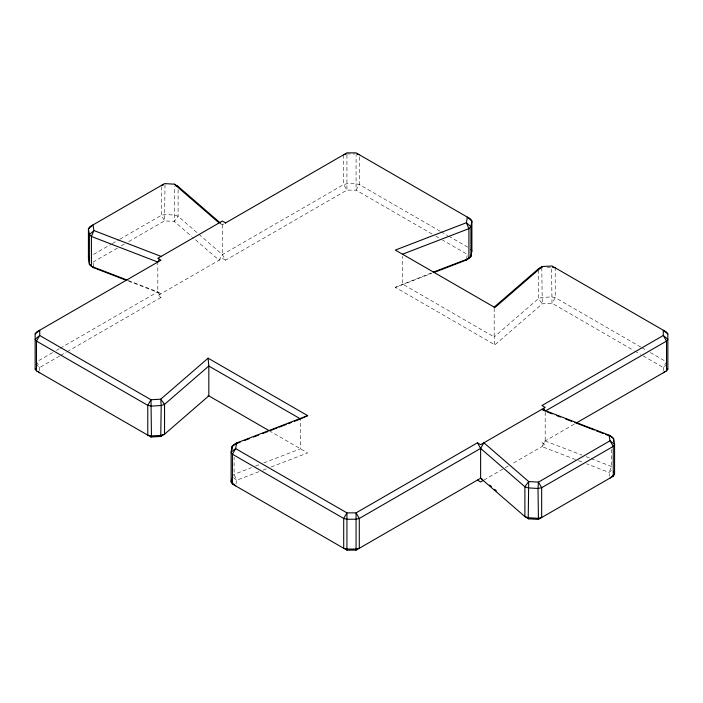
<?xml version="1.0" encoding="UTF-8"?>
<svg xmlns="http://www.w3.org/2000/svg" width="703" height="703" viewBox="0 0 703 703"><rect width="100%" height="100%" fill="white"/><g stroke="black" fill="none" stroke-linecap="round" stroke-linejoin="round"><path stroke-width="0.53" stroke-dasharray="3.52 2.64" d="M235.98 484.024L236.621 480.263L234.09 474.349L234.09 457.31M466.537 259.064L467.346 254.381L442.618 240.101M611.592 449.481L611.592 466.52L609.062 472.442L609.703 476.195M666.514 361.913L663.28 367.502L663.28 370.666M440.14 231.217L359.295 184.537L356.07 183.764L346.93 183.764L343.705 184.537L222.376 254.591L219.09 260.215L192.552 237.236M545.185 412.204L545.185 440.957L541.89 446.59L577.515 460.298M232.078 476.283L234.09 474.349L251.454 467.662M611.329 470.448L609.062 472.442L586.671 463.822M431.115 273.028L395.341 287.351L494.894 344.83L542.25 303.81L552.004 303.257L633.798 350.481M667.085 364.391L663.28 367.502L641.408 354.874M93.517 254.442L111.408 244.108M112.348 243.563L118.939 239.758M119.888 239.213L161.33 215.285L165.003 214.529L174.757 215.083L178.105 216.243L222.376 254.591L225.601 260.18L346.93 190.126L356.07 190.126L432.152 234.055M92.972 262.201L117.463 248.071M121.232 245.892L124.993 243.713M128.763 241.542L164.555 220.883L174.309 221.436L191.717 236.516M220.733 223.853L222.376 224.767L225.601 222.904M52.602 352.607L36.486 361.913L39.72 367.502L39.72 370.666M56.389 350.419L59.237 348.776M60.186 348.231L157.815 291.859L161.11 293.687L128.544 281.156M59.623 356.008L39.72 367.502L35.915 364.391M60.572 355.463L66.258 352.177M67.207 351.632L161.049 297.457L157.815 291.859L157.815 263.107M574.184 424.217L541.951 442.82L545.185 444.683L511.476 464.147M483.91 480.061L510.527 464.692M395.341 287.351L431.87 273.291M255.541 466.089L259.627 464.516M263.713 462.943L300.497 448.786L300.497 418.962M258.95 471.669L236.621 480.263L233.589 477.609M263.01 470.114L267.07 468.55M271.13 466.985L307.659 452.925L270.251 431.326M547.224 267.333L551.556 267.087L552.004 303.257L555.229 297.668L555.229 267.843M346.93 153.948L355.05 153.948M128.192 280.462L157.815 291.859M545.185 440.957L581.961 455.113M586.047 456.686L590.133 458.259M591.161 458.655L611.592 466.52M578.525 460.685L582.602 462.258M441.089 231.762L447.749 235.61M448.699 236.155L467.723 247.14M640.837 347.089L555.229 297.668L551.556 296.903L541.802 297.466L538.454 298.626L494.183 336.965L494.894 344.83M641.786 347.634L646.54 350.375M650.345 352.572L665.565 361.36M435.957 236.252L438.813 237.904M634.747 351.025L640.459 354.321M225.601 260.18L222.376 258.317L157.815 295.585L161.049 297.457M93.139 263.142L93.78 266.894M541.802 267.641L542.25 303.81L538.454 298.626L538.454 269.873M494.183 308.213L494.183 336.965L402.503 284.038L402.503 256.349M359.295 156.848L359.295 184.537L356.07 190.126L356.07 155.012M346.93 155.012L346.93 190.126L343.705 184.537L343.705 154.722M222.376 224.767L222.376 254.591M178.105 189.625L178.105 216.243L174.309 221.436L174.757 186.33M165.003 184.704L164.555 220.883L161.33 215.285L161.33 185.469"/><path stroke-width="1.05" d="M231.595 479.095L231.111 481.915L232.429 484.033L346.93 550.141L356.07 550.141L480.624 478.233L482.267 479.147M225.224 223.123L346.93 152.859L356.07 152.859L470.571 218.967L471.889 221.085L471.889 250.909L470.922 256.542L466.379 260.005L433.9 272.509M150.996 437.02L151.444 435.913L150.996 399.743L39.72 335.498L39.72 330.225L35.15 333.951L35.15 369.049L36.486 370.912L150.996 437.02L160.75 436.458L164.546 434.199L208.817 395.859L208.817 366.035L208.106 358.17L307.659 415.649L305.77 416.519M159.458 259.231L157.815 262.043L91.408 236.48L89.395 234.547L88.429 228.914L89.747 226.797L164.555 183.606L174.309 184.16L178.105 186.427L220.742 223.352M307.659 415.649L236.621 442.995L232.078 446.458L231.111 452.091L232.429 454.217L343.705 518.462L346.93 519.236L356.07 519.236L359.295 518.462L480.624 448.409L483.91 442.785L528.691 481.564L538.445 482.117L610.028 440.799L614.571 444.261L614.571 474.086L613.253 476.203L538.445 519.394L528.691 518.84L524.895 516.573L480.624 478.233L480.624 448.409L477.399 442.82L356.07 512.874L346.93 512.874L235.654 448.619L231.111 452.091L231.111 481.915L235.654 485.896M126.505 280.374L93.938 267.834L91.408 266.305L89.395 264.372L88.429 258.739L89.307 257.324M35.15 333.951L36.486 332.088L161.049 260.18L157.815 258.317L222.376 221.041L225.601 222.904M576.46 422.898L666.514 370.912L667.85 369.049L667.85 333.951L666.514 332.088L552.004 265.98L542.25 266.542L538.454 268.801L494.183 307.141M610.028 478.066L614.571 474.086L614.088 471.265M208.106 358.17L160.75 399.19L150.996 399.743L147.771 405.332L147.771 435.157L151.444 435.913L161.198 435.359L164.546 434.199L164.546 404.374L160.75 399.19L161.198 405.534L160.75 436.458L162.384 435.052M663.28 372.775L664.81 371.527M666.33 370.288L667.85 369.049M466.379 260.005L470.922 256.542L470.922 226.718L471.889 221.085L467.346 217.104L466.379 222.737L468.91 228.651L468.91 258.476L433.153 272.237M483.093 480.536L480.624 481.959L477.399 480.096M301.192 418.645L301.939 418.294M302.738 417.925L304.03 417.327M304.223 417.239L305.471 416.659M402.503 254.214L468.91 228.651L470.922 226.718L466.379 222.737L395.341 250.075L494.894 307.554L542.25 266.542L541.802 267.641L538.454 268.801M234.09 444.524L240.215 442.169M244.301 440.596L249.416 438.628M253.502 437.055L258.607 435.087M262.694 433.514L267.799 431.545M269.847 430.763L277 428.013M279.038 427.222L286.191 424.471M288.239 423.681L291.297 422.503M294.364 421.325L300.541 418.944L208.817 366.035L164.546 404.374L161.198 405.534L151.444 406.097L147.771 405.332L36.486 341.087L35.15 339.224L39.72 335.498L36.486 341.087L36.486 370.912M343.705 154.722L346.131 154.142M161.33 185.469L163.166 185.091M552.479 267.272L555.229 267.843M356.869 154.142L359.295 154.722M175.592 185.557L178.105 186.427M161.11 256.41L93.938 230.558L92.972 224.934L88.429 228.914L88.429 258.739M547.224 411.923L552.338 413.891M556.425 415.464L560.511 417.037M565.616 419.006L571.75 421.361M574.808 422.538L594.228 430.016M596.267 430.798L603.42 433.549M605.459 434.34L611.592 436.695L613.605 438.628L614.571 444.261L613.253 446.387L541.67 487.715L537.997 488.471L528.243 487.917L524.895 486.757L480.624 448.409M127.164 280.066L91.408 266.305L91.408 236.48L93.938 230.558L89.395 234.547L89.395 264.372L93.938 267.834M544.359 410.684L541.89 409.313L609.062 435.166L611.592 436.695M477.399 442.82L480.624 444.683L545.185 407.415L541.951 405.543L663.28 335.498L663.28 330.225L667.85 333.951M208.106 395.446L269.311 430.781M35.15 369.049L36.67 370.288M38.19 371.527L39.72 372.775M174.309 184.16L219.09 222.939M489.719 485.088L491.379 486.52M494.692 489.393L496.353 490.835M527.039 517.399L528.691 518.84L528.243 517.733L528.691 481.564L524.895 486.757L524.895 516.573L528.243 517.733L537.997 518.296L541.67 517.531L541.67 487.715L538.445 482.117L537.997 488.471L538.445 519.394M471.01 249.495L471.889 250.909M543.568 408.346L545.185 411.141L666.514 341.087L667.85 339.224L663.28 335.498L666.514 341.087L666.514 370.912M613.605 441.827L613.605 438.628L609.062 435.166L610.028 440.799L613.253 446.387L613.253 476.203M356.07 550.141L356.07 512.874L359.295 518.462L359.295 548.278L356.07 549.052L346.93 549.052L343.705 548.278L343.705 518.462L346.93 512.874L346.93 550.141M232.429 484.033L232.429 454.217L235.654 448.619L236.621 442.995L232.078 446.458L232.078 449.656"/></g></svg>
